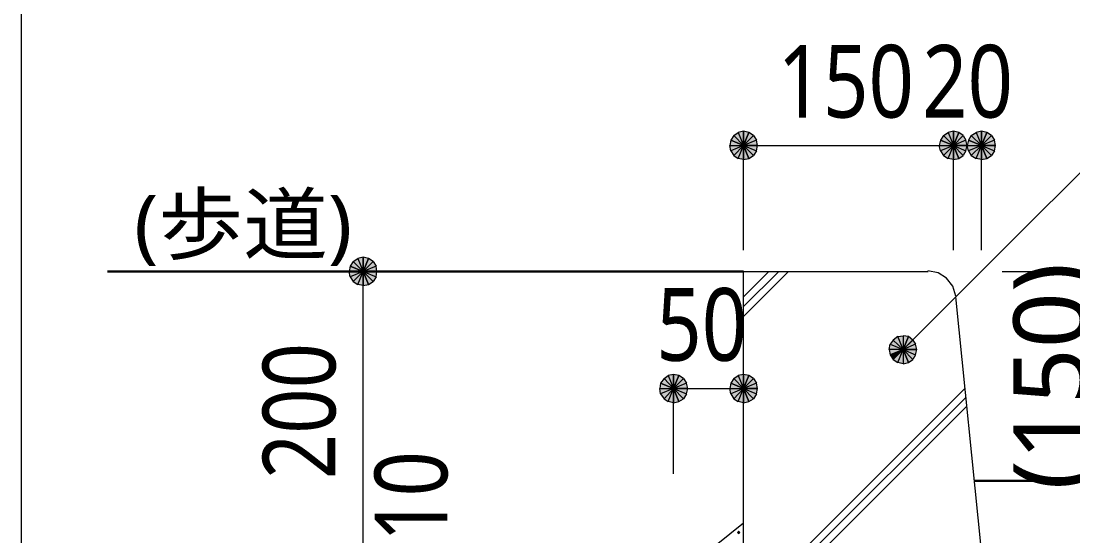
# Model space of a CAD drawing. Header units: millimetres. Extents: x 0 to 420, y 0 to 297.
# Drawn here: x 118.17 to 155.78, y 157.54 to 175.96 of the extents above; entities that cross this region are included whole.
import ezdxf
from ezdxf.enums import TextEntityAlignment as Align

# ---------------------------------------------------------------- set-up
doc = ezdxf.new("R2010")
doc.units = ezdxf.units.MM
doc.styles.add('kst32b', font='NotoSansJP-Variable.ttf')

msp = doc.modelspace()

# ---------------------------------------------------------------- hatches: boundary and pattern name
h = msp.add_hatch(color=7)
h.paths.add_polyline_path([(143.997, 172.021), (143.806, 171.979), (143.997, 171.513), (143.997, 172.021)])
h.paths.add_polyline_path([(143.806, 171.979), (143.997, 171.513), (143.658, 171.873), (143.806, 171.979)])
h.paths.add_polyline_path([(143.997, 171.513), (143.658, 171.873), (143.552, 171.704), (143.997, 171.513)])
for points in [[(144.187, 171.979), (143.997, 172.021), (143.997, 171.513), (144.187, 171.979)], [(151.702, 171.979), (151.511, 172.021), (151.511, 171.513), (151.702, 171.979)], [(152.696, 171.979), (152.506, 172.021), (152.506, 171.513), (152.696, 171.979)], [(130.598, 167.471), (130.408, 167.513), (130.408, 167.005), (130.598, 167.471)], [(149.246, 164.021), (149.352, 163.851), (149.712, 164.211), (149.246, 164.021)], [(141.69, 163.28), (141.499, 163.322), (141.499, 162.814), (141.69, 163.28)], [(144.187, 163.28), (143.997, 163.322), (143.997, 162.814), (144.187, 163.28)], [(143.828, 157.713), (143.806, 157.692), (143.785, 157.671), (143.806, 157.649), (143.828, 157.628), (143.849, 157.649), (143.87, 157.671), (143.849, 157.692), (143.828, 157.713)]]:
    msp.add_hatch(color=7).paths.add_polyline_path(points)
h = msp.add_hatch(color=7)
h.paths.add_polyline_path([(144.505, 171.513), (144.462, 171.704), (143.997, 171.513), (144.505, 171.513)])
h.paths.add_polyline_path([(144.462, 171.704), (143.997, 171.513), (144.357, 171.873), (144.462, 171.704)])
h.paths.add_polyline_path([(143.997, 171.513), (144.357, 171.873), (144.187, 171.979), (143.997, 171.513)])
h = msp.add_hatch(color=7)
h.paths.add_polyline_path([(151.511, 172.021), (151.321, 171.979), (151.511, 171.513), (151.511, 172.021)])
h.paths.add_polyline_path([(151.321, 171.979), (151.511, 171.513), (151.151, 171.873), (151.321, 171.979)])
h.paths.add_polyline_path([(151.511, 171.513), (151.151, 171.873), (151.045, 171.704), (151.511, 171.513)])
h = msp.add_hatch(color=7)
h.paths.add_polyline_path([(151.998, 171.513), (151.955, 171.704), (151.511, 171.513), (151.998, 171.513)])
h.paths.add_polyline_path([(151.955, 171.704), (151.511, 171.513), (151.85, 171.873), (151.955, 171.704)])
h.paths.add_polyline_path([(151.511, 171.513), (151.85, 171.873), (151.702, 171.979), (151.511, 171.513)])
h = msp.add_hatch(color=7)
h.paths.add_polyline_path([(152.506, 172.021), (152.315, 171.979), (152.506, 171.513), (152.506, 172.021)])
h.paths.add_polyline_path([(152.315, 171.979), (152.506, 171.513), (152.146, 171.873), (152.315, 171.979)])
h.paths.add_polyline_path([(152.506, 171.513), (152.146, 171.873), (152.04, 171.704), (152.506, 171.513)])
h = msp.add_hatch(color=7)
h.paths.add_polyline_path([(153.014, 171.513), (152.971, 171.704), (152.506, 171.513), (153.014, 171.513)])
h.paths.add_polyline_path([(152.971, 171.704), (152.506, 171.513), (152.866, 171.873), (152.971, 171.704)])
h.paths.add_polyline_path([(152.506, 171.513), (152.866, 171.873), (152.696, 171.979), (152.506, 171.513)])
h = msp.add_hatch(color=7)
h.paths.add_polyline_path([(143.552, 171.704), (143.51, 171.513), (143.997, 171.513), (143.552, 171.704)])
h.paths.add_polyline_path([(143.51, 171.513), (143.997, 171.513), (143.552, 171.323), (143.51, 171.513)])
h.paths.add_polyline_path([(143.997, 171.513), (143.552, 171.323), (143.658, 171.154), (143.997, 171.513)])
h = msp.add_hatch(color=7)
h.paths.add_polyline_path([(143.658, 171.154), (143.806, 171.048), (143.997, 171.513), (143.658, 171.154)])
h.paths.add_polyline_path([(143.806, 171.048), (143.997, 171.513), (143.997, 171.005), (143.806, 171.048)])
h.paths.add_polyline_path([(143.997, 171.513), (143.997, 171.005), (144.187, 171.048), (143.997, 171.513)])
h = msp.add_hatch(color=7)
h.paths.add_polyline_path([(144.187, 171.048), (144.357, 171.154), (143.997, 171.513), (144.187, 171.048)])
h.paths.add_polyline_path([(144.357, 171.154), (143.997, 171.513), (144.462, 171.323), (144.357, 171.154)])
h.paths.add_polyline_path([(143.997, 171.513), (144.462, 171.323), (144.505, 171.513), (143.997, 171.513)])
h = msp.add_hatch(color=7)
h.paths.add_polyline_path([(151.045, 171.704), (151.003, 171.513), (151.511, 171.513), (151.045, 171.704)])
h.paths.add_polyline_path([(151.003, 171.513), (151.511, 171.513), (151.045, 171.323), (151.003, 171.513)])
h.paths.add_polyline_path([(151.511, 171.513), (151.045, 171.323), (151.151, 171.154), (151.511, 171.513)])
h = msp.add_hatch(color=7)
h.paths.add_polyline_path([(151.151, 171.154), (151.321, 171.048), (151.511, 171.513), (151.151, 171.154)])
h.paths.add_polyline_path([(151.321, 171.048), (151.511, 171.513), (151.511, 171.005), (151.321, 171.048)])
h.paths.add_polyline_path([(151.511, 171.513), (151.511, 171.005), (151.702, 171.048), (151.511, 171.513)])
h = msp.add_hatch(color=7)
h.paths.add_polyline_path([(151.702, 171.048), (151.85, 171.154), (151.511, 171.513), (151.702, 171.048)])
h.paths.add_polyline_path([(151.85, 171.154), (151.511, 171.513), (151.955, 171.323), (151.85, 171.154)])
h.paths.add_polyline_path([(151.511, 171.513), (151.955, 171.323), (151.998, 171.513), (151.511, 171.513)])
h = msp.add_hatch(color=7)
h.paths.add_polyline_path([(152.04, 171.704), (151.998, 171.513), (152.506, 171.513), (152.04, 171.704)])
h.paths.add_polyline_path([(151.998, 171.513), (152.506, 171.513), (152.04, 171.323), (151.998, 171.513)])
h.paths.add_polyline_path([(152.506, 171.513), (152.04, 171.323), (152.146, 171.154), (152.506, 171.513)])
h = msp.add_hatch(color=7)
h.paths.add_polyline_path([(152.146, 171.154), (152.315, 171.048), (152.506, 171.513), (152.146, 171.154)])
h.paths.add_polyline_path([(152.315, 171.048), (152.506, 171.513), (152.506, 171.005), (152.315, 171.048)])
h.paths.add_polyline_path([(152.506, 171.513), (152.506, 171.005), (152.696, 171.048), (152.506, 171.513)])
h = msp.add_hatch(color=7)
h.paths.add_polyline_path([(152.696, 171.048), (152.866, 171.154), (152.506, 171.513), (152.696, 171.048)])
h.paths.add_polyline_path([(152.866, 171.154), (152.506, 171.513), (152.971, 171.323), (152.866, 171.154)])
h.paths.add_polyline_path([(152.506, 171.513), (152.971, 171.323), (153.014, 171.513), (152.506, 171.513)])
h = msp.add_hatch(color=7)
h.paths.add_polyline_path([(130.408, 167.513), (130.217, 167.471), (130.408, 167.005), (130.408, 167.513)])
h.paths.add_polyline_path([(130.217, 167.471), (130.408, 167.005), (130.048, 167.365), (130.217, 167.471)])
h.paths.add_polyline_path([(130.408, 167.005), (130.048, 167.365), (129.942, 167.196), (130.408, 167.005)])
h = msp.add_hatch(color=7)
h.paths.add_polyline_path([(130.895, 167.005), (130.874, 167.196), (130.408, 167.005), (130.895, 167.005)])
h.paths.add_polyline_path([(130.874, 167.196), (130.408, 167.005), (130.768, 167.365), (130.874, 167.196)])
h.paths.add_polyline_path([(130.408, 167.005), (130.768, 167.365), (130.598, 167.471), (130.408, 167.005)])
h = msp.add_hatch(color=7)
h.paths.add_polyline_path([(129.942, 167.196), (129.9, 167.005), (130.408, 167.005), (129.942, 167.196)])
h.paths.add_polyline_path([(129.9, 167.005), (130.408, 167.005), (129.942, 166.814), (129.9, 167.005)])
h.paths.add_polyline_path([(130.408, 167.005), (129.942, 166.814), (130.048, 166.645), (130.408, 167.005)])
h = msp.add_hatch(color=7)
h.paths.add_polyline_path([(130.048, 166.645), (130.217, 166.539), (130.408, 167.005), (130.048, 166.645)])
h.paths.add_polyline_path([(130.217, 166.539), (130.408, 167.005), (130.408, 166.497), (130.217, 166.539)])
h.paths.add_polyline_path([(130.408, 167.005), (130.408, 166.497), (130.598, 166.539), (130.408, 167.005)])
h = msp.add_hatch(color=7)
h.paths.add_polyline_path([(130.598, 166.539), (130.768, 166.645), (130.408, 167.005), (130.598, 166.539)])
h.paths.add_polyline_path([(130.768, 166.645), (130.408, 167.005), (130.874, 166.814), (130.768, 166.645)])
h.paths.add_polyline_path([(130.408, 167.005), (130.874, 166.814), (130.895, 167.005), (130.408, 167.005)])
h = msp.add_hatch(color=7)
h.paths.add_polyline_path([(149.352, 164.55), (149.246, 164.401), (149.712, 164.211), (149.352, 164.55)])
h.paths.add_polyline_path([(149.246, 164.401), (149.712, 164.211), (149.204, 164.211), (149.246, 164.401)])
h.paths.add_polyline_path([(149.712, 164.211), (149.204, 164.211), (149.246, 164.021), (149.712, 164.211)])
h = msp.add_hatch(color=7)
h.paths.add_polyline_path([(149.902, 164.677), (149.712, 164.698), (149.712, 164.211), (149.902, 164.677)])
h.paths.add_polyline_path([(149.712, 164.698), (149.712, 164.211), (149.521, 164.677), (149.712, 164.698)])
h.paths.add_polyline_path([(149.712, 164.211), (149.521, 164.677), (149.352, 164.55), (149.712, 164.211)])
h = msp.add_hatch(color=7)
h.paths.add_polyline_path([(150.199, 164.211), (150.156, 164.401), (149.712, 164.211), (150.199, 164.211)])
h.paths.add_polyline_path([(150.156, 164.401), (149.712, 164.211), (150.051, 164.55), (150.156, 164.401)])
h.paths.add_polyline_path([(149.712, 164.211), (150.051, 164.55), (149.902, 164.677), (149.712, 164.211)])
h = msp.add_hatch(color=7)
h.paths.add_polyline_path([(149.352, 163.851), (149.521, 163.745), (149.712, 164.211), (149.352, 163.851)])
h.paths.add_polyline_path([(149.521, 163.745), (149.712, 164.211), (149.712, 163.703), (149.521, 163.745)])
h.paths.add_polyline_path([(149.712, 164.211), (149.712, 163.703), (149.902, 163.745), (149.712, 164.211)])
h = msp.add_hatch(color=7)
h.paths.add_polyline_path([(149.902, 163.745), (150.051, 163.851), (149.712, 164.211), (149.902, 163.745)])
h.paths.add_polyline_path([(150.051, 163.851), (149.712, 164.211), (150.156, 164.021), (150.051, 163.851)])
h.paths.add_polyline_path([(149.712, 164.211), (150.156, 164.021), (150.199, 164.211), (149.712, 164.211)])
h = msp.add_hatch(color=7)
h.paths.add_polyline_path([(141.499, 163.322), (141.309, 163.28), (141.499, 162.814), (141.499, 163.322)])
h.paths.add_polyline_path([(141.309, 163.28), (141.499, 162.814), (141.161, 163.174), (141.309, 163.28)])
h.paths.add_polyline_path([(141.499, 162.814), (141.161, 163.174), (141.034, 163.004), (141.499, 162.814)])
h = msp.add_hatch(color=7)
h.paths.add_polyline_path([(142.007, 162.814), (141.965, 163.004), (141.499, 162.814), (142.007, 162.814)])
h.paths.add_polyline_path([(141.965, 163.004), (141.499, 162.814), (141.859, 163.174), (141.965, 163.004)])
h.paths.add_polyline_path([(141.499, 162.814), (141.859, 163.174), (141.69, 163.28), (141.499, 162.814)])
h = msp.add_hatch(color=7)
h.paths.add_polyline_path([(143.997, 163.322), (143.806, 163.28), (143.997, 162.814), (143.997, 163.322)])
h.paths.add_polyline_path([(143.806, 163.28), (143.997, 162.814), (143.658, 163.174), (143.806, 163.28)])
h.paths.add_polyline_path([(143.997, 162.814), (143.658, 163.174), (143.552, 163.004), (143.997, 162.814)])
h = msp.add_hatch(color=7)
h.paths.add_polyline_path([(144.505, 162.814), (144.462, 163.004), (143.997, 162.814), (144.505, 162.814)])
h.paths.add_polyline_path([(144.462, 163.004), (143.997, 162.814), (144.357, 163.174), (144.462, 163.004)])
h.paths.add_polyline_path([(143.997, 162.814), (144.357, 163.174), (144.187, 163.28), (143.997, 162.814)])
h = msp.add_hatch(color=7)
h.paths.add_polyline_path([(141.034, 163.004), (141.012, 162.814), (141.499, 162.814), (141.034, 163.004)])
h.paths.add_polyline_path([(141.012, 162.814), (141.499, 162.814), (141.034, 162.623), (141.012, 162.814)])
h.paths.add_polyline_path([(141.499, 162.814), (141.034, 162.623), (141.161, 162.454), (141.499, 162.814)])
h = msp.add_hatch(color=7)
h.paths.add_polyline_path([(143.552, 163.004), (143.51, 162.814), (143.997, 162.814), (143.552, 163.004)])
h.paths.add_polyline_path([(143.51, 162.814), (143.997, 162.814), (143.552, 162.623), (143.51, 162.814)])
h.paths.add_polyline_path([(143.997, 162.814), (143.552, 162.623), (143.658, 162.454), (143.997, 162.814)])
h = msp.add_hatch(color=7)
h.paths.add_polyline_path([(141.161, 162.454), (141.309, 162.348), (141.499, 162.814), (141.161, 162.454)])
h.paths.add_polyline_path([(141.309, 162.348), (141.499, 162.814), (141.499, 162.306), (141.309, 162.348)])
h.paths.add_polyline_path([(141.499, 162.814), (141.499, 162.306), (141.69, 162.348), (141.499, 162.814)])
h = msp.add_hatch(color=7)
h.paths.add_polyline_path([(141.69, 162.348), (141.859, 162.454), (141.499, 162.814), (141.69, 162.348)])
h.paths.add_polyline_path([(141.859, 162.454), (141.499, 162.814), (141.965, 162.623), (141.859, 162.454)])
h.paths.add_polyline_path([(141.499, 162.814), (141.965, 162.623), (142.007, 162.814), (141.499, 162.814)])
h = msp.add_hatch(color=7)
h.paths.add_polyline_path([(143.658, 162.454), (143.806, 162.348), (143.997, 162.814), (143.658, 162.454)])
h.paths.add_polyline_path([(143.806, 162.348), (143.997, 162.814), (143.997, 162.306), (143.806, 162.348)])
h.paths.add_polyline_path([(143.997, 162.814), (143.997, 162.306), (144.187, 162.348), (143.997, 162.814)])
h = msp.add_hatch(color=7)
h.paths.add_polyline_path([(144.187, 162.348), (144.357, 162.454), (143.997, 162.814), (144.187, 162.348)])
h.paths.add_polyline_path([(144.357, 162.454), (143.997, 162.814), (144.462, 162.623), (144.357, 162.454)])
h.paths.add_polyline_path([(143.997, 162.814), (144.462, 162.623), (144.505, 162.814), (143.997, 162.814)])

# ---------------------------------------------------------------- linework, layer by layer
at = {"lineweight": 13}
for points in [[(118.174, 285.983), (118.174, 45.995)], [(149.712, 164.211), (160.316, 174.815)], [(143.997, 167.767), (143.997, 171.513)], [(143.997, 171.513), (151.511, 171.513), (152.506, 171.513)], [(151.511, 167.767), (151.511, 171.513)], [(152.506, 167.767), (152.506, 171.513)], [(142.558, 167.005), (130.408, 167.005)], [(130.408, 146.008), (130.408, 151.003), (130.408, 155.998), (130.408, 157.014), (130.408, 167.005)], [(143.997, 157.014), (143.997, 167.005), (150.601, 167.005)], [(143.997, 165.396), (145.605, 167.005)], [(143.997, 165.756), (145.267, 167.005)], [(143.997, 166.095), (144.907, 167.005)], [(151.591, 166.121), (151.485, 166.479), (151.265, 166.766), (150.957, 166.957), (150.59, 167.026)], [(153.247, 167.005), (157.268, 167.005)], [(152.506, 157.014), (151.596, 166.095)], [(141.499, 159.766), (141.499, 162.814)], [(141.499, 162.814), (143.997, 162.814)], [(146.113, 157.014), (151.913, 162.814)], [(146.452, 157.014), (151.955, 162.496)], [(146.812, 157.014), (151.977, 162.179)], [(141.499, 155.998), (143.997, 158.009)]]:
    msp.add_lwpolyline(points, dxfattribs=at)
at = {"lineweight": 0}
for points in [[(143.997, 171.513), (143.658, 171.873), (143.552, 171.704)], [(143.806, 171.979), (143.997, 171.513), (143.658, 171.873)], [(143.997, 172.021), (143.806, 171.979), (143.997, 171.513)], [(144.187, 171.979), (143.997, 172.021), (143.997, 171.513)], [(143.997, 171.513), (144.357, 171.873), (144.187, 171.979)], [(144.462, 171.704), (143.997, 171.513), (144.357, 171.873)], [(151.511, 171.513), (151.151, 171.873), (151.045, 171.704)], [(151.321, 171.979), (151.511, 171.513), (151.151, 171.873)], [(151.511, 172.021), (151.321, 171.979), (151.511, 171.513)], [(151.702, 171.979), (151.511, 172.021), (151.511, 171.513)], [(151.511, 171.513), (151.85, 171.873), (151.702, 171.979)], [(151.955, 171.704), (151.511, 171.513), (151.85, 171.873)], [(152.506, 171.513), (152.146, 171.873), (152.04, 171.704)], [(152.315, 171.979), (152.506, 171.513), (152.146, 171.873)], [(152.506, 172.021), (152.315, 171.979), (152.506, 171.513)], [(152.696, 171.979), (152.506, 172.021), (152.506, 171.513)], [(152.506, 171.513), (152.866, 171.873), (152.696, 171.979)], [(152.971, 171.704), (152.506, 171.513), (152.866, 171.873)], [(143.552, 171.704), (143.51, 171.513), (143.997, 171.513)], [(143.51, 171.513), (143.997, 171.513), (143.552, 171.323)], [(143.997, 171.513), (143.552, 171.323), (143.658, 171.154)], [(143.658, 171.154), (143.806, 171.048), (143.997, 171.513)], [(143.806, 171.048), (143.997, 171.513), (143.997, 171.005)], [(144.505, 171.513), (144.462, 171.704), (143.997, 171.513)], [(143.997, 171.513), (143.997, 171.005), (144.187, 171.048)], [(144.187, 171.048), (144.357, 171.154), (143.997, 171.513)], [(144.357, 171.154), (143.997, 171.513), (144.462, 171.323)], [(143.997, 171.513), (144.462, 171.323), (144.505, 171.513)], [(151.045, 171.704), (151.003, 171.513), (151.511, 171.513)], [(151.003, 171.513), (151.511, 171.513), (151.045, 171.323)], [(151.511, 171.513), (151.045, 171.323), (151.151, 171.154)], [(151.151, 171.154), (151.321, 171.048), (151.511, 171.513)], [(151.321, 171.048), (151.511, 171.513), (151.511, 171.005)], [(151.998, 171.513), (151.955, 171.704), (151.511, 171.513)], [(151.511, 171.513), (151.511, 171.005), (151.702, 171.048)], [(151.702, 171.048), (151.85, 171.154), (151.511, 171.513)], [(151.85, 171.154), (151.511, 171.513), (151.955, 171.323)], [(151.511, 171.513), (151.955, 171.323), (151.998, 171.513)], [(152.04, 171.704), (151.998, 171.513), (152.506, 171.513)], [(151.998, 171.513), (152.506, 171.513), (152.04, 171.323)], [(152.506, 171.513), (152.04, 171.323), (152.146, 171.154)], [(152.146, 171.154), (152.315, 171.048), (152.506, 171.513)], [(152.315, 171.048), (152.506, 171.513), (152.506, 171.005)], [(153.014, 171.513), (152.971, 171.704), (152.506, 171.513)], [(152.506, 171.513), (152.506, 171.005), (152.696, 171.048)], [(152.696, 171.048), (152.866, 171.154), (152.506, 171.513)], [(152.866, 171.154), (152.506, 171.513), (152.971, 171.323)], [(152.506, 171.513), (152.971, 171.323), (153.014, 171.513)], [(130.408, 167.005), (130.048, 167.365), (129.942, 167.196)], [(130.217, 167.471), (130.408, 167.005), (130.048, 167.365)], [(130.408, 167.513), (130.217, 167.471), (130.408, 167.005)], [(130.598, 167.471), (130.408, 167.513), (130.408, 167.005)], [(130.408, 167.005), (130.768, 167.365), (130.598, 167.471)], [(130.874, 167.196), (130.408, 167.005), (130.768, 167.365)], [(129.942, 167.196), (129.9, 167.005), (130.408, 167.005)], [(129.9, 167.005), (130.408, 167.005), (129.942, 166.814)], [(130.408, 167.005), (129.942, 166.814), (130.048, 166.645)], [(130.048, 166.645), (130.217, 166.539), (130.408, 167.005)], [(130.217, 166.539), (130.408, 167.005), (130.408, 166.497)], [(130.895, 167.005), (130.874, 167.196), (130.408, 167.005)], [(130.408, 167.005), (130.408, 166.497), (130.598, 166.539)], [(130.598, 166.539), (130.768, 166.645), (130.408, 167.005)], [(130.768, 166.645), (130.408, 167.005), (130.874, 166.814)], [(130.408, 167.005), (130.874, 166.814), (130.895, 167.005)], [(149.246, 164.401), (149.712, 164.211), (149.204, 164.211)], [(149.352, 164.55), (149.246, 164.401), (149.712, 164.211)], [(149.712, 164.211), (149.521, 164.677), (149.352, 164.55)], [(149.712, 164.698), (149.712, 164.211), (149.521, 164.677)], [(149.902, 164.677), (149.712, 164.698), (149.712, 164.211)], [(149.712, 164.211), (150.051, 164.55), (149.902, 164.677)], [(150.156, 164.401), (149.712, 164.211), (150.051, 164.55)], [(150.199, 164.211), (150.156, 164.401), (149.712, 164.211)], [(149.712, 164.211), (149.204, 164.211), (149.246, 164.021)], [(149.246, 164.021), (149.352, 163.851), (149.712, 164.211)], [(149.352, 163.851), (149.521, 163.745), (149.712, 164.211)], [(149.521, 163.745), (149.712, 164.211), (149.712, 163.703)], [(149.712, 164.211), (149.712, 163.703), (149.902, 163.745)], [(149.902, 163.745), (150.051, 163.851), (149.712, 164.211)], [(150.051, 163.851), (149.712, 164.211), (150.156, 164.021)], [(149.712, 164.211), (150.156, 164.021), (150.199, 164.211)], [(141.309, 163.28), (141.499, 162.814), (141.161, 163.174)], [(141.499, 163.322), (141.309, 163.28), (141.499, 162.814)], [(141.69, 163.28), (141.499, 163.322), (141.499, 162.814)], [(141.499, 162.814), (141.859, 163.174), (141.69, 163.28)], [(143.806, 163.28), (143.997, 162.814), (143.658, 163.174)], [(143.997, 163.322), (143.806, 163.28), (143.997, 162.814)], [(144.187, 163.28), (143.997, 163.322), (143.997, 162.814)], [(143.997, 162.814), (144.357, 163.174), (144.187, 163.28)], [(141.034, 163.004), (141.012, 162.814), (141.499, 162.814)], [(141.499, 162.814), (141.161, 163.174), (141.034, 163.004)], [(141.965, 163.004), (141.499, 162.814), (141.859, 163.174)], [(142.007, 162.814), (141.965, 163.004), (141.499, 162.814)], [(143.552, 163.004), (143.51, 162.814), (143.997, 162.814)], [(143.997, 162.814), (143.658, 163.174), (143.552, 163.004)], [(144.462, 163.004), (143.997, 162.814), (144.357, 163.174)], [(144.505, 162.814), (144.462, 163.004), (143.997, 162.814)], [(141.012, 162.814), (141.499, 162.814), (141.034, 162.623)], [(141.499, 162.814), (141.034, 162.623), (141.161, 162.454)], [(141.161, 162.454), (141.309, 162.348), (141.499, 162.814)], [(141.309, 162.348), (141.499, 162.814), (141.499, 162.306)], [(141.499, 162.814), (141.499, 162.306), (141.69, 162.348)], [(141.69, 162.348), (141.859, 162.454), (141.499, 162.814)], [(141.859, 162.454), (141.499, 162.814), (141.965, 162.623)], [(141.499, 162.814), (141.965, 162.623), (142.007, 162.814)], [(143.51, 162.814), (143.997, 162.814), (143.552, 162.623)], [(143.997, 162.814), (143.552, 162.623), (143.658, 162.454)], [(143.658, 162.454), (143.806, 162.348), (143.997, 162.814)], [(143.806, 162.348), (143.997, 162.814), (143.997, 162.306)], [(143.997, 162.814), (143.997, 162.306), (144.187, 162.348)], [(144.187, 162.348), (144.357, 162.454), (143.997, 162.814)], [(144.357, 162.454), (143.997, 162.814), (144.462, 162.623)], [(143.997, 162.814), (144.462, 162.623), (144.505, 162.814)], [(143.828, 157.713), (143.806, 157.692), (143.785, 157.671), (143.806, 157.649), (143.828, 157.628), (143.849, 157.649), (143.87, 157.671), (143.849, 157.692)]]:
    msp.add_lwpolyline(points, close=True, dxfattribs=at)
at = {"lineweight": 30}
for points in [[(143.997, 167.005), (121.264, 167.005)], [(175.006, 159.512), (152.252, 159.512)]]:
    msp.add_lwpolyline(points, dxfattribs=at)

# ---------------------------------------------------------------- texts
at = {"style": 'kst32b'}
for s, height, p, p2 in [('150', 2.5989, (145.225, 172.508), (150.097, 172.508)), ('20', 2.5989, (150.389, 172.508), (153.638, 172.508)), ('(歩道)', 2.0791, (122.216, 167.661), (130.013, 167.661)), ('(150)', 2.5989, (156.252, 159.194), (156.252, 167.316)), ('50', 2.5989, (140.885, 163.809), (144.134, 163.809)), ('200', 2.5989, (129.413, 159.575), (129.413, 164.448)), ('10', 2.5989, (133.413, 157.332), (133.413, 160.58))]:
    msp.add_text(s, height=height, dxfattribs=at).set_placement(p, p2, align=Align.FIT)

doc.saveas('drawing.dxf')
